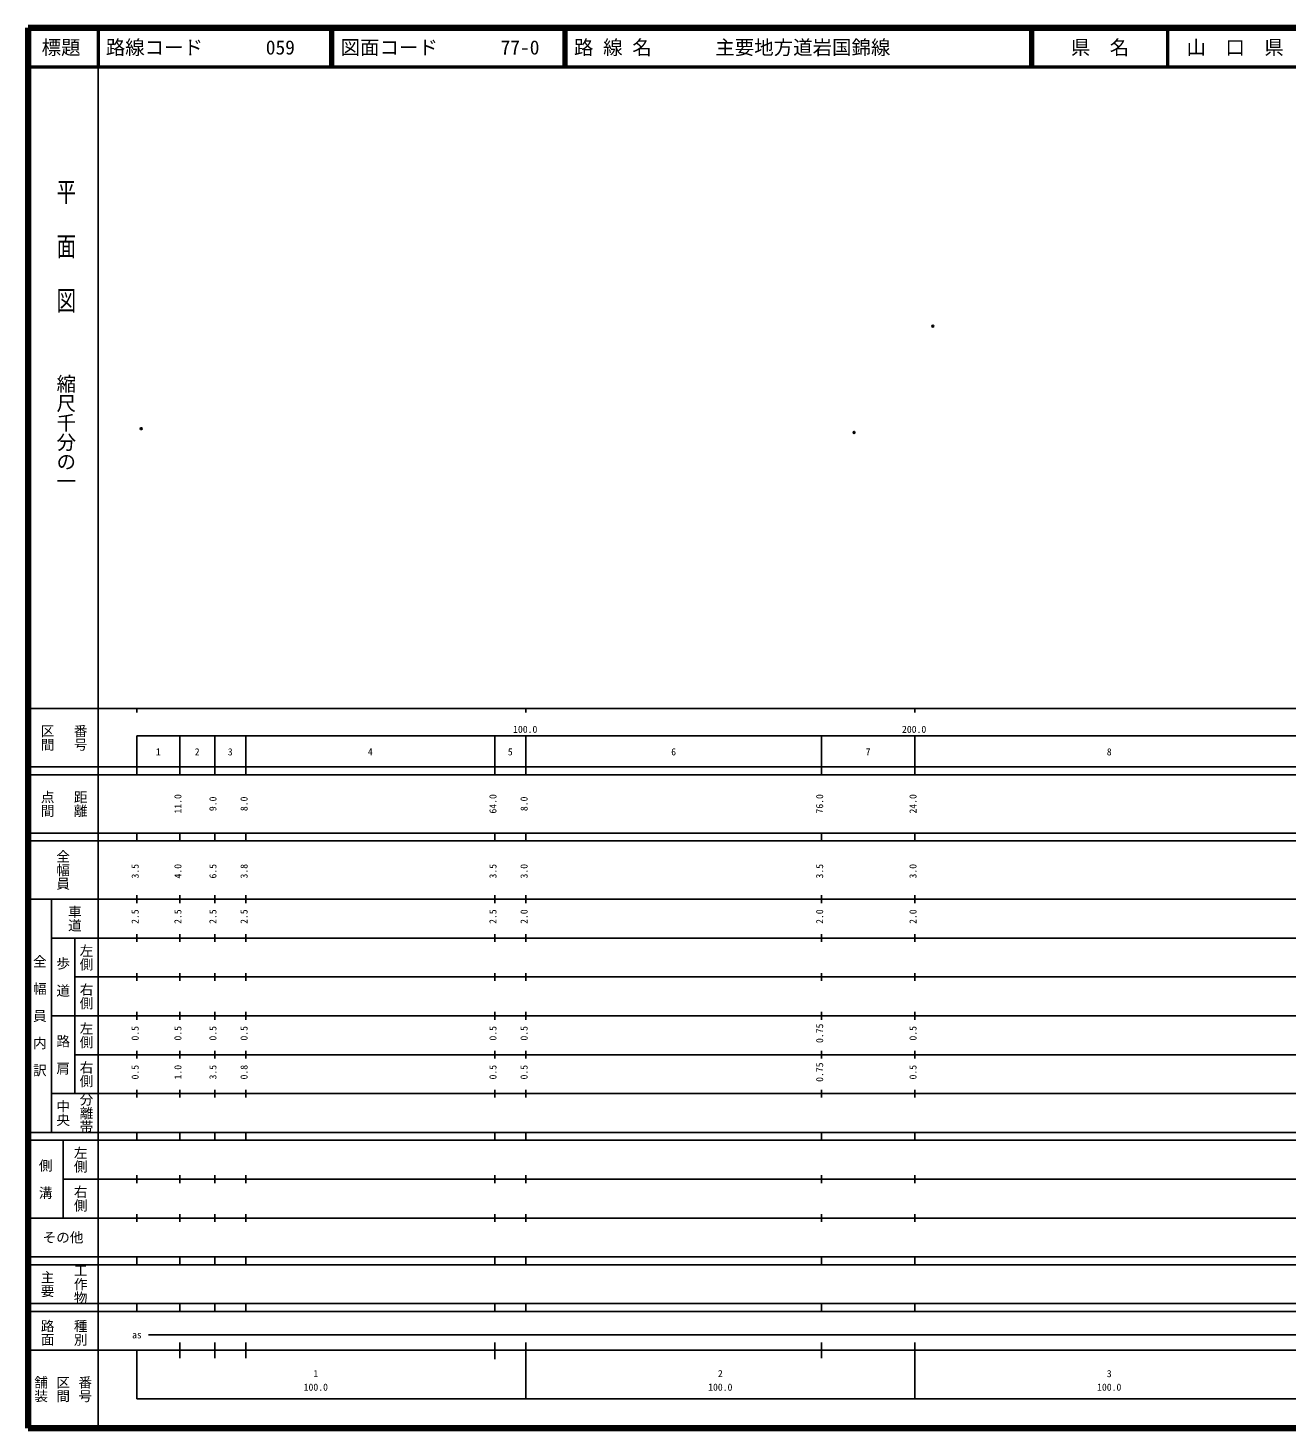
# Model space of a CAD drawing. Units: millimetres on the paper. Extents: x 40 to 680, y 20 to 380.
# Drawn here: x 40 to 363.7, y 20 to 380 of the extents above; entities that cross this region are included whole.
import ezdxf
from ezdxf.enums import TextEntityAlignment as Align

# ---------------------------------------------------------------- set-up
doc = ezdxf.new("R2010")
doc.units = ezdxf.units.MM
doc.header["$PDMODE"] = 32
doc.header["$PDSIZE"] = 0.5
doc.layers.add('M-OTRS', color=6, linetype='Continuous')
doc.layers.add('M-TTL-TXT', color=7, linetype='Continuous')
for name, color, linetype, lineweight in [('M-TTL', 2, 'Continuous', 140), ('M-TTL-BAND', 7, 'Continuous', 25), ('M-TTL-LINE', 7, 'Continuous', 50)]:
    doc.layers.add(name, color=color, linetype=linetype, lineweight=lineweight)
doc.styles.add('@ＭＳ ゴシック', font='')
doc.styles.add('ＭＳ ゴシック', font='')
doc.styles.get('@ＭＳ ゴシック').set_extended_font_data('@MS Gothic')
doc.styles.get('ＭＳ ゴシック').set_extended_font_data('MS Gothic')

msp = doc.modelspace()

# ---------------------------------------------------------------- linework, layer by layer
at = {"layer": 'M-OTRS'}
for p in [(272.631, 303.363), (69.108, 276.968), (252.386, 276.003)]:
    msp.add_point(p, dxfattribs=at)
at = {"layer": 'M-TTL'}
for p, q in [((40, 380), (40, 20)), ((680, 380), (40, 380)), ((40, 20), (680, 20))]:
    msp.add_line(p, q, dxfattribs=at)
at = {"layer": 'M-TTL-BAND'}
for p, q in [((58, 370), (58, 20)), ((40, 205), (579, 205)), ((68, 205), (68, 204)), ((168, 205), (168, 204)), ((268, 205), (268, 204)), ((68, 198), (579, 198)), ((68, 198), (68, 188)), ((79, 188), (79, 198)), ((88, 188), (88, 198)), ((96, 188), (96, 198)), ((160, 188), (160, 198)), ((168, 188), (168, 198)), ((244, 188), (244, 198)), ((268, 188), (268, 198)), ((40, 190), (579, 190)), ((40, 188), (579, 188)), ((40, 173), (579, 173)), ((68, 171), (68, 173)), ((79, 171), (79, 173)), ((88, 171), (88, 173)), ((96, 171), (96, 173)), ((160, 171), (160, 173)), ((168, 171), (168, 173)), ((244, 171), (244, 173)), ((268, 171), (268, 173)), ((40, 171), (579, 171)), ((40, 156), (579, 156)), ((46, 96), (46, 156)), ((68, 155), (68, 157)), ((79, 155), (79, 157)), ((88, 155), (88, 157)), ((96, 155), (96, 157)), ((160, 155), (160, 157)), ((168, 155), (168, 157)), ((244, 155), (244, 157)), ((268, 155), (268, 157)), ((46, 146), (579, 146)), ((52, 146), (52, 106)), ((68, 145), (68, 147)), ((79, 145), (79, 147)), ((88, 145), (88, 147)), ((96, 145), (96, 147)), ((160, 145), (160, 147)), ((168, 145), (168, 147)), ((244, 145), (244, 147)), ((268, 145), (268, 147)), ((68, 135), (68, 137)), ((79, 135), (79, 137)), ((88, 135), (88, 137)), ((96, 135), (96, 137)), ((160, 135), (160, 137)), ((168, 135), (168, 137)), ((244, 135), (244, 137)), ((268, 135), (268, 137)), ((52, 136), (579, 136)), ((46, 126), (579, 126)), ((68, 125), (68, 127)), ((79, 125), (79, 127)), ((88, 125), (88, 127)), ((96, 125), (96, 127)), ((160, 125), (160, 127)), ((168, 125), (168, 127)), ((244, 125), (244, 127)), ((268, 125), (268, 127)), ((52, 116), (579, 116)), ((68, 115), (68, 117)), ((79, 115), (79, 117)), ((88, 115), (88, 117)), ((96, 115), (96, 117)), ((160, 115), (160, 117)), ((168, 115), (168, 117)), ((244, 115), (244, 117)), ((268, 115), (268, 117)), ((46, 106), (579, 106)), ((68, 105), (68, 107)), ((79, 105), (79, 107)), ((88, 105), (88, 107)), ((96, 105), (96, 107)), ((160, 105), (160, 107)), ((168, 105), (168, 107)), ((244, 105), (244, 107)), ((268, 105), (268, 107)), ((40, 96), (579, 96)), ((40, 94), (579, 94)), ((49, 94), (49, 74)), ((68, 94), (68, 96)), ((79, 94), (79, 96)), ((88, 94), (88, 96)), ((96, 94), (96, 96)), ((160, 94), (160, 96)), ((168, 94), (168, 96)), ((244, 94), (244, 96)), ((268, 94), (268, 96)), ((49, 84), (579, 84)), ((68, 83), (68, 85)), ((79, 83), (79, 85)), ((88, 83), (88, 85)), ((96, 83), (96, 85)), ((160, 83), (160, 85)), ((168, 83), (168, 85)), ((244, 83), (244, 85)), ((268, 83), (268, 85)), ((40, 74), (579, 74)), ((68, 73), (68, 75)), ((79, 73), (79, 75)), ((88, 73), (88, 75)), ((96, 73), (96, 75)), ((160, 73), (160, 75)), ((168, 73), (168, 75)), ((244, 73), (244, 75)), ((268, 73), (268, 75)), ((40, 64), (579, 64)), ((40, 62), (579, 62)), ((68, 62), (68, 64)), ((79, 62), (79, 64)), ((88, 62), (88, 64)), ((96, 62), (96, 64)), ((160, 62), (160, 64)), ((168, 62), (168, 64)), ((244, 62), (244, 64)), ((268, 62), (268, 64)), ((40, 52), (579, 52)), ((68, 50), (68, 52)), ((79, 50), (79, 52)), ((88, 50), (88, 52)), ((96, 50), (96, 52)), ((160, 50), (160, 52)), ((168, 50), (168, 52)), ((244, 50), (244, 52)), ((268, 50), (268, 52)), ((40, 50), (579, 50)), ((71, 44), (565, 44)), ((40, 40), (579, 40)), ((68, 40), (68, 27.5)), ((79, 38), (79, 42)), ((88, 38), (88, 42)), ((96, 38), (96, 42)), ((160, 37.722), (160, 42)), ((168, 27.5), (168, 42)), ((244, 38), (244, 42)), ((268, 27.5), (268, 42)), ((68, 27.5), (579, 27.5))]:
    msp.add_line(p, q, dxfattribs=at)
at = {"layer": 'M-TTL-LINE'}
for p, q in [((58, 380), (58, 370)), ((117.75, 380), (117.75, 370)), ((118.25, 380), (118.25, 370)), ((177.75, 380), (177.75, 370)), ((178.25, 380), (178.25, 370)), ((297.75, 380), (297.75, 370)), ((298.25, 380), (298.25, 370)), ((333, 380), (333, 370)), ((40, 370), (680, 370))]:
    msp.add_line(p, q, dxfattribs=at)

# ---------------------------------------------------------------- texts
at = {"layer": 'M-TTL-BAND', "style": '@ＭＳ ゴシック', "width": 1.4}
msp.add_text('平  面  図', height=3.666, rotation=270, dxfattribs=at).set_placement((49.777, 306.475), align=Align.MIDDLE_RIGHT)
at = {"layer": 'M-TTL-BAND', "style": '@ＭＳ ゴシック'}
msp.add_text('縮尺千分の一', height=3.666, rotation=270, dxfattribs=at).set_placement((49.777, 261.03), align=Align.MIDDLE_RIGHT)
for s, p in [('区間', (45, 197.5)), ('番号', (53.5, 197.5)), ('点間', (45, 180.5)), ('距離', (53.5, 180.5)), ('全幅員', (49, 163.5)), ('車道', (52, 151)), ('左側', (55, 141)), ('全\u3000幅\u3000員\u3000内\u3000訳', (43, 126)), ('歩\u3000道', (49, 136)), ('右側', (55, 131)), ('左側', (55, 121)), ('路\u3000肩', (49, 116)), ('右側', (55, 111)), ('分離帯', (55, 101)), ('中央', (49, 101)), ('左側', (53.5, 89)), ('側\u3000溝', (44.5, 84)), ('右側', (53.5, 79)), ('工作物', (53.5, 57)), ('主要', (45, 57)), ('路面', (45, 44.5)), ('種別', (53.5, 44.5)), ('舗装', (43.333, 30)), ('区間', (49, 30)), ('番号', (54.667, 30))]:
    msp.add_text(s, height=2.566, rotation=270, dxfattribs=at).set_placement(p, align=Align.MIDDLE_CENTER)
at = {"layer": 'M-TTL-BAND', "style": 'ＭＳ ゴシック'}
for s, p in [('100.0', (167.844, 198.195)), ('200.0', (267.844, 198.195)), ('1', (73.5, 192.405)), ('2', (83.5, 192.405)), ('3', (92, 192.405)), ('4', (128, 192.405)), ('5', (164, 192.405)), ('6', (206, 192.405)), ('7', (256, 192.405)), ('8', (318, 192.405)), ('as', (68, 42.5)), ('1', (114, 32.523)), ('2', (218, 32.523)), ('3', (318, 32.523)), ('100.0', (114, 29.033)), ('100.0', (218, 29.033)), ('100.0', (318, 29.033))]:
    msp.add_text(s, height=1.833, dxfattribs=at).set_placement(p, align=Align.BOTTOM_CENTER)
for s, p in [('11.0', (80, 180.5)), ('9.0', (89, 180.5)), ('8.0', (97, 180.5)), ('64.0', (161, 180.5)), ('8.0', (169, 180.5)), ('76.0', (245, 180.5)), ('24.0', (269, 180.5)), ('3.5', (69, 163.174)), ('4.0', (80, 163.174)), ('6.5', (89, 163.174)), ('3.8', (97, 163.174)), ('3.5', (161, 163.174)), ('3.0', (169, 163.174)), ('3.5', (245, 163.174)), ('3.0', (269, 163.174)), ('2.5', (69, 151.5)), ('2.5', (80, 151.5)), ('2.5', (89, 151.5)), ('2.5', (97, 151.5)), ('2.5', (161, 151.5)), ('2.0', (169, 151.5)), ('2.0', (245, 151.5)), ('2.0', (269, 151.5)), ('0.5', (69, 121.5)), ('0.5', (80, 121.5)), ('0.5', (89, 121.5)), ('0.5', (97, 121.5)), ('0.5', (161, 121.5)), ('0.5', (169, 121.5)), ('0.75', (245, 121.5)), ('0.5', (269, 121.5)), ('0.5', (69, 111.5)), ('1.0', (80, 111.5)), ('3.5', (89, 111.5)), ('0.8', (97, 111.5)), ('0.5', (161, 111.5)), ('0.5', (169, 111.5)), ('0.75', (245, 111.5)), ('0.5', (269, 111.5))]:
    msp.add_text(s, height=1.833, rotation=90, dxfattribs=at).set_placement(p, align=Align.BOTTOM_CENTER)
msp.add_text('その他', height=2.566, dxfattribs=at).set_placement((49, 69), align=Align.MIDDLE_CENTER)
at = {"layer": 'M-TTL-TXT', "style": 'ＭＳ ゴシック'}
for s, p in [('標題', (48.5, 375)), ('県\u3000名', (315.625, 375)), ('山\u3000口\u3000県', (350.375, 375))]:
    msp.add_text(s, height=3.666, dxfattribs=at).set_placement(p, align=Align.MIDDLE_CENTER)
for s, p in [('路線コード', (60, 375)), ('059', (101.142, 375)), ('図面コード', (120.38, 375)), ('77-0', (161.521, 375)), ('路 線 名', (180.38, 375)), ('主要地方道岩国錦線', (216.734, 375))]:
    msp.add_text(s, height=3.666, dxfattribs=at).set_placement(p, align=Align.MIDDLE_LEFT)

doc.saveas('drawing.dxf')
